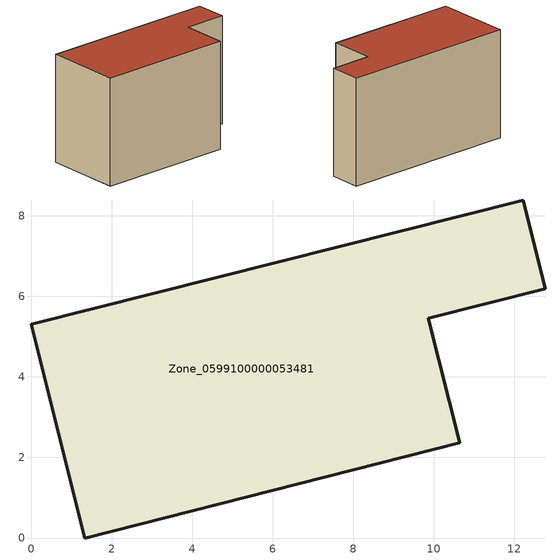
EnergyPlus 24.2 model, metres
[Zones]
Zone_0599100000053481
 floor ground (C_G): 0,5.3 12.22,8.39 12.77,6.19 9.86,5.45 10.64,2.37 1.33,0 z0
 wall outside (C_F): 1.33,0 10.64,2.37 9.86,5.45 12.77,6.19 12.22,8.39 0,5.3 1.33,0 z0:7.66
 roof outside (C_R): 12.22,8.39 0,5.3 1.33,0 10.64,2.37 9.86,5.45 12.77,6.19 z7.66
[BUILDING]
Pand.0599100000053481: North Axis=0; Terrain=City; Loads Convergence Tolerance Value=0.04; Temperature Convergence Tolerance Value=0.4; Solar Distribution=FullExterior; Maximum Number of Warmup Days=25; Minimum Number of Warmup Days=1
[Site:Location]
Rotterdam.The.Hague.AP_ZH_NLD Design_Conditions: Latitude=51.96; Longitude=4.45; Time Zone=1; Elevation=-4.5
[SITE:GROUNDTEMPERATURE:BUILDINGSURFACE]
18, 18, 18, 18, 18, 18, 18, 18, 18, 18, 18, 18
[MATERIAL] Thermal Absorptance=0.9; Solar Absorptance=0.7; Visible Absorptance=0.7
Name | Roughness | Thickness | Conductivity | Density | Specific Heat
G.TI.1975-1991 | MediumSmooth | 0.15 | 0.288461 | 540 | 1210
F.TI.1975-1991 | Rough | 0.3 | 0.230769 | 1920 | 840
R.TI.1975-1991 | MediumRough | 0.2 | 0.153846 | 1500 | 1000
[CONSTRUCTION]
C_G: G.TI.1975-1991
C_F: F.TI.1975-1991
C_R: R.TI.1975-1991
[ZONE]
Zone_0599100000053481: Type=1; Multiplier=1; Ceiling Height=Autocalculate; Volume=Autocalculate; Floor Area=autocalculate; Part of Total Floor Area=Yes
[ZONEINFILTRATION:DESIGNFLOWRATE]
Infil_Zone_0599100000053481: Zone or ZoneList or Space or SpaceList=Zone_0599100000053481; Schedule=AlwaysOn; Design Flow Rate Calculation Method=Flow/Area; Flow Rate per Floor Area=0.003; Constant Term Coefficient=1; Temperature Term Coefficient=0; Velocity Term Coefficient=0; Velocity Squared Term Coefficient=0
[HVACTEMPLATE:ZONE:IDEALLOADSAIRSYSTEM]
Zone_0599100000053481: Maximum Heating Supply Air Temperature=50; Minimum Cooling Supply Air Temperature=13; Maximum Heating Supply Air Humidity Ratio=0.0156; Minimum Cooling Supply Air Humidity Ratio=0.0077; Heating Limit=NoLimit; Cooling Limit=NoLimit; Dehumidification Control Type=ConstantSensibleHeatRatio; Cooling Sensible Heat Ratio=0.7; Dehumidification Setpoint=60; Humidification Control Type=None; Humidification Setpoint=30; Outdoor Air Method=None; Outdoor Air Flow Rate per Person=0.00944; Outdoor Air Flow Rate per Zone Floor Area=0; Outdoor Air Flow Rate per Zone=0; Demand Controlled Ventilation Type=None; Outdoor Air Economizer Type=NoEconomizer; Heat Recovery Type=None; Sensible Heat Recovery Effectiveness=0.7; Latent Heat Recovery Effectiveness=0.65
[ZONECONTROL:THERMOSTAT]
ThermostatControl_Zone_0599100000053481: Zone or ZoneList=Zone_0599100000053481; Control Type Schedule=DualSetpointControlType; Control 1=Thermostat_Zone_0599100000053481; Temperature Difference Between Cutout And Setpoint=0
[THERMOSTATSETPOINT:DUALSETPOINT]
Thermostat_Zone_0599100000053481: Heating Setpoint Temperature Schedule=HeatingSetpoint_Zone_0599100000053481; Cooling Setpoint Temperature Schedule=CoolingSetpoint_Zone_0599100000053481
[SCHEDULE:COMPACT]
HeatingSetpoint_Zone_0599100000053481: Through: 12/31, For: AllDays, Until: 24:00, 21
CoolingSetpoint_Zone_0599100000053481: Through: 12/31, For: AllDays, Until: 24:00, 24
DualSetpointControlType: Through: 12/31, For: AllDays, Until: 24:00, 4
AlwaysOn: Through: 12/31, For: AllDays, Until: 24:00, 1
